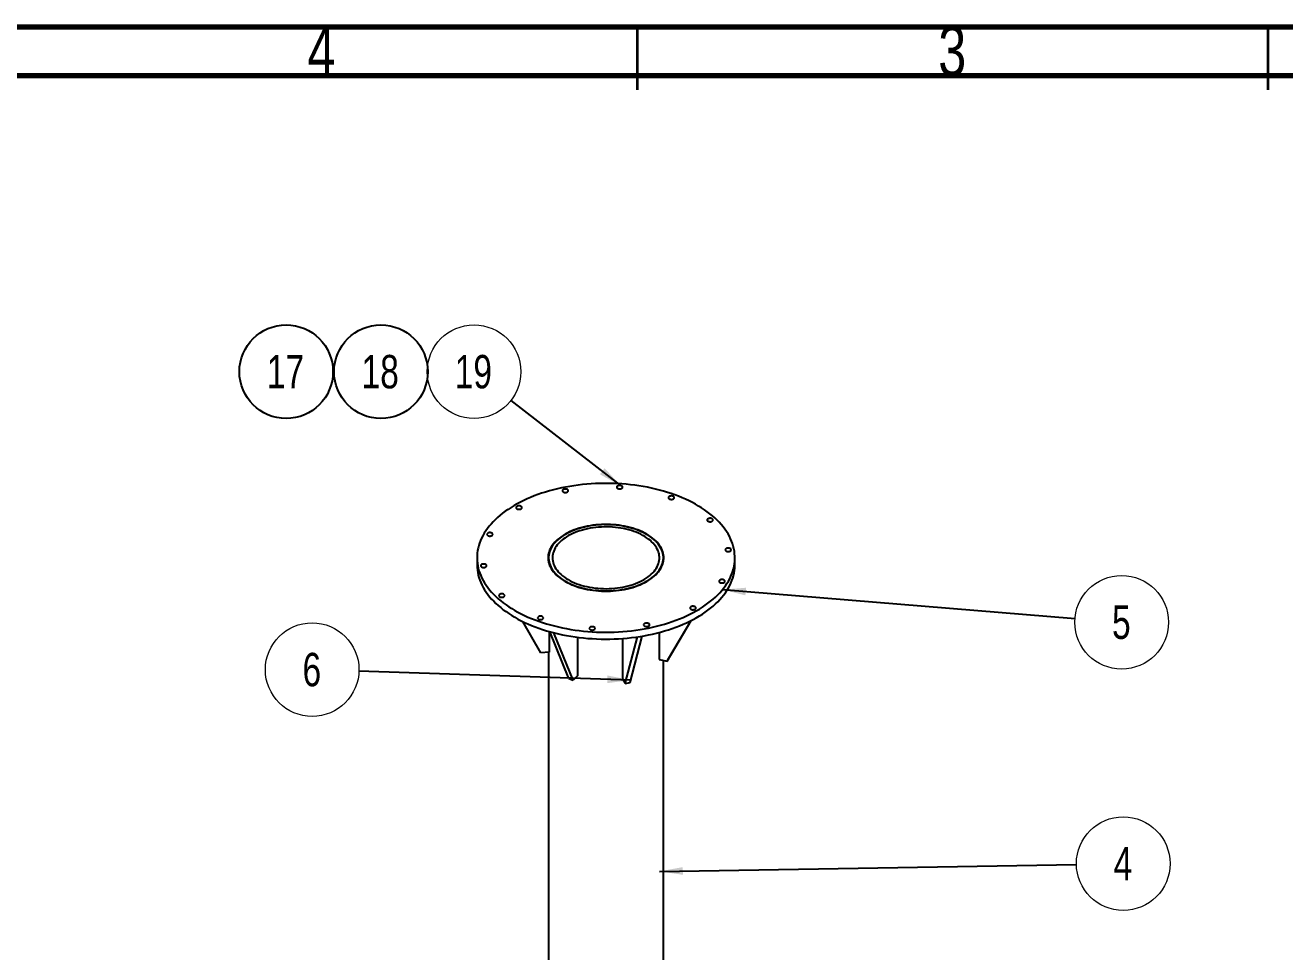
# Model space of a CAD drawing. Header units: millimetres. Extents: x 122 to 2816, y -707 to 556.
# Drawn here: x 1231.9 to 1331.8, y 305.8 to 379.3 of the extents above; entities that cross this region are included whole.
import ezdxf

# ---------------------------------------------------------------- set-up
doc = ezdxf.new("R2010")
doc.units = ezdxf.units.MM
doc.layers.add('FORMAT', color=7, linetype='Continuous')
doc.styles.add('SLDTEXTSTYLE7', font='TXT', dxfattribs={"width": 0.75})
doc.dimstyles.new('SLDDIMSTYLE0', dxfattribs={"dimtxt": 2.5, "dimasz": 1.852083, "dimexe": 0, "dimexo": 0.625, "dimgap": 0, "dimtad": 1, "dimdec": 0, "dimrnd": 1e-09, "dimtxsty": 'Standard', "dimsah": 1, "dimcen": 2.5, "dimazin": 3, "dimtfac": 1.852083, "dimtdec": 0, "dimtmove": 0, "dimatfit": 3, "dimfrac": 2})

# ---------------------------------------------------------------- blocks, each defined once
blk = doc.blocks.new('SW_NOTE_0_25')
at = {"color": 0, "linetype": 'Continuous', "lineweight": 0}
blk.add_circle((-3.708, 0.122), 3.71, dxfattribs=at)
at = {"color": 0, "linetype": 'Continuous', "lineweight": 0, "insert": (-3.735, 1.45), "char_height": 2.646, "attachment_point": 2, "style": 'SLDTEXTSTYLE7'}
blk.add_mtext('6', dxfattribs=at)
blk = doc.blocks.new('SW_NOTE_0_26')
at = {"color": 0, "linetype": 'Continuous', "lineweight": 0}
blk.add_circle((3.698, -0.302), 3.71, dxfattribs=at)
at = {"color": 0, "linetype": 'Continuous', "lineweight": 0, "insert": (3.671, 1.026), "char_height": 2.646, "attachment_point": 2, "style": 'SLDTEXTSTYLE7'}
blk.add_mtext('5', dxfattribs=at)
blk = doc.blocks.new('SW_NOTE_0_27')
at = {"color": 0, "linetype": 'Continuous', "lineweight": 0}
blk.add_circle((3.71, 0.062), 3.71, dxfattribs=at)
at = {"color": 0, "linetype": 'Continuous', "lineweight": 0, "insert": (3.683, 1.39), "char_height": 2.646, "attachment_point": 2, "style": 'SLDTEXTSTYLE7'}
blk.add_mtext('4', dxfattribs=at)
blk = doc.blocks.new('SW_NOTE_0_33')
at = {"color": 0, "linetype": 'Continuous', "lineweight": 0}
blk.add_circle((-2.93, 2.276), 3.71, dxfattribs=at)
at = {"color": 0, "linetype": 'Continuous', "lineweight": 0, "insert": (-2.984, 3.604), "char_height": 2.6458, "attachment_point": 2, "style": 'SLDTEXTSTYLE7'}
blk.add_mtext('19', dxfattribs=at)
blk = doc.blocks.new('SW_NOTE_0_37')
at = {"layer": 'FORMAT', "color": 0}
blk.add_circle((1.955, 2.083), 3.71, dxfattribs=at)
at = {"layer": 'FORMAT', "color": 0, "insert": (1.902, 3.411), "char_height": 2.6458, "attachment_point": 2, "style": 'SLDTEXTSTYLE7'}
blk.add_mtext('18', dxfattribs=at)
blk = doc.blocks.new('SW_NOTE_0_38')
at = {"layer": 'FORMAT', "color": 0}
blk.add_circle((1.955, 2.083), 3.71, dxfattribs=at)
at = {"layer": 'FORMAT', "color": 0, "insert": (1.902, 3.411), "char_height": 2.6458, "attachment_point": 2, "style": 'SLDTEXTSTYLE7'}
blk.add_mtext('17', dxfattribs=at)

msp = doc.modelspace()

# ---------------------------------------------------------------- linework, layer by layer
at = {"color": 7, "linetype": 'Continuous', "lineweight": 70}
for p, q in [((1030.464597, 379.149019), (1430.464597, 379.149019)), ((1035.464597, 375.282544), (1424.867069, 375.282544))]:
    msp.add_line(p, q, dxfattribs=at)
at = {"color": 7, "linetype": 'Continuous', "lineweight": 35}
for p, q in [((1280.464597, 374.149019), (1280.464597, 379.149019)), ((1330.464597, 374.149019), (1330.464597, 379.149019))]:
    msp.add_line(p, q, dxfattribs=at)
at = {"color": 7, "linetype": 'Continuous', "lineweight": 25}
for p, q in [((1267.759354, 337.059621), (1267.759354, 336.51526)), ((1273.426021, 336.833788), (1273.417002, 336.787441)), ((1273.426021, 337.059621), (1273.426021, 336.741094)), ((1282.526021, 336.741094), (1282.526021, 337.059621)), ((1282.535039, 336.787441), (1282.526021, 336.833788)), ((1288.192688, 336.51526), (1288.192688, 337.059621)), ((1272.814548, 329.531019), (1271.395785, 332.003515)), ((1282.83389, 328.879314), (1284.717389, 332.083501)), ((1282.966001, 329.097271), (1284.723076, 332.086386)), ((1273.477023, 331.219946), (1273.477023, 329.57411)), ((1275.031242, 327.494436), (1273.520366, 331.207747)), ((1275.369932, 327.371582), (1273.844318, 331.121116)), ((1275.72462, 330.762292), (1275.72462, 327.697451)), ((1279.290014, 330.666287), (1279.290014, 327.465541)), ((1279.5102, 327.10228), (1280.485525, 330.797994)), ((1279.887753, 327.178546), (1280.8585, 330.85691)), ((1282.204634, 331.146202), (1282.204634, 329.006425)), ((1273.477023, 329.57411), (1272.814548, 329.531019)), ((1273.426021, 329.570792), (1273.426021, 300.405028)), ((1282.204634, 329.006425), (1282.83389, 328.879314)), ((1282.526021, 300.405028), (1282.526021, 328.941504)), ((1282.83389, 328.879314), (1282.966001, 329.097271)), ((1275.031242, 327.494436), (1275.369932, 327.371582)), ((1275.72462, 327.697451), (1275.369932, 327.371582)), ((1279.290014, 327.465541), (1279.5102, 327.10228)), ((1279.5102, 327.10228), (1279.887753, 327.178546))]:
    msp.add_line(p, q, dxfattribs=at)
at = {"color": 7, "linetype": 'Continuous', "lineweight": 25, "flags": 128}
for points in [[(1270.751747, 332.889136), (1271.001225, 332.749926), (1271.258748, 332.615686), (1271.524018, 332.486572), (1271.79673, 332.362732), (1272.07657, 332.24431), (1272.363213, 332.131441), (1272.65633, 332.024257), (1272.955583, 331.92288), (1273.260627, 331.827428), (1273.571109, 331.738011), (1273.886672, 331.654731), (1274.206951, 331.577686), (1274.531577, 331.506963), (1274.860177, 331.442644), (1275.19237, 331.384805), (1275.527773, 331.33351), (1275.866001, 331.28882), (1276.206662, 331.250786), (1276.549364, 331.219451), (1276.893711, 331.194853), (1277.239306, 331.177019), (1277.585752, 331.16597), (1277.932647, 331.161718), (1278.279593, 331.164269), (1278.626188, 331.17362), (1278.972034, 331.189759), (1279.31673, 331.212669), (1279.659881, 331.242322), (1280.001089, 331.278685), (1280.339961, 331.321716), (1280.676107, 331.371365), (1281.009139, 331.427574), (1281.338672, 331.49028), (1281.664327, 331.559409), (1281.985728, 331.634882), (1282.302504, 331.716611), (1282.614291, 331.804504), (1282.920727, 331.898457), (1283.22146, 331.998363), (1283.516143, 332.104107), (1283.804437, 332.215567), (1284.086007, 332.332613), (1284.360531, 332.455112), (1284.627691, 332.582921), (1284.887179, 332.715894), (1285.138696, 332.853876), (1285.381951, 332.99671), (1285.616665, 333.144229), (1285.842566, 333.296265), (1286.059393, 333.452641), (1286.266898, 333.613178), (1286.46484, 333.777689), (1286.652991, 333.945986), (1286.831134, 334.117874), (1286.999064, 334.293155), (1287.156586, 334.471627), (1287.30352, 334.653084), (1287.439696, 334.837316), (1287.564957, 335.024112), (1287.679158, 335.213255), (1287.782167, 335.404528), (1287.873866, 335.59771), (1287.954149, 335.792578), (1288.022923, 335.988907), (1288.08011, 336.186472), (1288.125642, 336.385043), (1288.159469, 336.584393), (1288.181549, 336.78429), (1288.191859, 336.984506), (1288.190386, 337.184807), (1288.177132, 337.384965), (1288.152112, 337.584747), (1288.115355, 337.783924), (1288.066903, 337.982265), (1288.006813, 338.179542), (1287.935154, 338.375527), (1287.852008, 338.569994), (1287.757471, 338.76272), (1287.651652, 338.953481), (1287.534673, 339.142058), (1287.40667, 339.328233), (1287.267789, 339.511791), (1287.118192, 339.692521), (1286.95805, 339.870214), (1286.787548, 340.044666), (1286.606883, 340.215675), (1286.416263, 340.383043), (1286.215909, 340.546578), (1286.006051, 340.706092), (1285.786931, 340.8614), (1285.558802, 341.012323), (1285.321927, 341.158686), (1285.07658, 341.300322), (1284.823043, 341.437067), (1284.561608, 341.568763), (1284.292578, 341.695259), (1284.016263, 341.816407), (1283.732981, 341.932069), (1283.443058, 342.042112), (1283.146831, 342.146407), (1282.844639, 342.244836), (1282.536832, 342.337284), (1282.223764, 342.423645), (1281.905797, 342.503819), (1281.583298, 342.577713), (1281.256638, 342.645244), (1280.926194, 342.706332), (1280.592348, 342.760907), (1280.255484, 342.808906), (1279.91599, 342.850274), (1279.57426, 342.884963), (1279.230686, 342.912934), (1278.885664, 342.934153), (1278.539594, 342.948597), (1278.192874, 342.956248), (1277.845903, 342.957099), (1277.499083, 342.951147), (1277.152812, 342.9384), (1276.807491, 342.918873), (1276.463518, 342.892587), (1276.12129, 342.859574), (1275.7812, 342.819872), (1275.443642, 342.773525), (1275.109005, 342.720589), (1274.777675, 342.661123), (1274.450034, 342.595196), (1274.126459, 342.522884), (1273.807324, 342.444272), (1273.492998, 342.359449), (1273.183842, 342.268513), (1272.880214, 342.171569), (1272.582463, 342.068729), (1272.290932, 341.960112), (1272.005959, 341.845842), (1271.727872, 341.726053), (1271.456991, 341.600881), (1271.193629, 341.470471), (1270.93809, 341.334974), (1270.690668, 341.194545), (1270.451649, 341.049348), (1270.221309, 340.899548), (1269.999912, 340.74532), (1269.787716, 340.586841), (1269.584963, 340.424294), (1269.391889, 340.257866), (1269.208715, 340.087749), (1269.035654, 339.914139), (1268.872904, 339.737237), (1268.720654, 339.557247), (1268.579079, 339.374376), (1268.448342, 339.188835), (1268.328594, 339.000838), (1268.219973, 338.810603), (1268.122605, 338.618348), (1268.036601, 338.424295), (1267.962062, 338.228668), (1267.899072, 338.031693), (1267.847705, 337.833596), (1267.80802, 337.634607), (1267.780063, 337.434955), (1267.763865, 337.234869), (1267.759446, 337.034582), (1267.766811, 336.834323), (1267.785951, 336.634325), (1267.816844, 336.434817), (1267.859454, 336.236029), (1267.913733, 336.038192), (1267.979617, 335.841532), (1268.057031, 335.646278), (1268.145885, 335.452653), (1268.246078, 335.260882), (1268.357493, 335.071186), (1268.480001, 334.883783), (1268.613463, 334.69889), (1268.757722, 334.516719), (1268.912615, 334.337482), (1269.07796, 334.161384), (1269.253569, 333.988629), (1269.439238, 333.819416), (1269.634753, 333.65394), (1269.839889, 333.492392), (1270.054409, 333.334959), (1270.278065, 333.181822), (1270.510601, 333.033157), (1270.751747, 332.889136)], [(1274.590809, 342.277073), (1274.631659, 342.258266), (1274.678735, 342.245179), (1274.729675, 342.238467), (1274.781925, 342.238467), (1274.832865, 342.245179), (1274.879941, 342.258266), (1274.920792, 342.277073), (1274.953369, 342.300655), (1274.97604, 342.327832), (1274.987666, 342.357239), (1274.987666, 342.387402), (1274.97604, 342.416809), (1274.953369, 342.443985), (1274.920792, 342.467568), (1274.879941, 342.486375), (1274.832865, 342.499462), (1274.781925, 342.506174), (1274.729675, 342.506174), (1274.678735, 342.499462), (1274.631659, 342.486375), (1274.590809, 342.467568), (1274.558231, 342.443985), (1274.535561, 342.416809), (1274.523934, 342.387402), (1274.523934, 342.357239), (1274.535561, 342.327832), (1274.558231, 342.300655), (1274.590809, 342.277073)], [(1278.902683, 342.557537), (1278.943534, 342.538731), (1278.990609, 342.525643), (1279.04155, 342.518932), (1279.0938, 342.518932), (1279.14474, 342.525643), (1279.191815, 342.538731), (1279.232666, 342.557537), (1279.265244, 342.58112), (1279.287914, 342.608296), (1279.299541, 342.637703), (1279.299541, 342.667867), (1279.287914, 342.697274), (1279.265244, 342.72445), (1279.232666, 342.748033), (1279.191815, 342.766839), (1279.14474, 342.779927), (1279.0938, 342.786639), (1279.04155, 342.786639), (1278.990609, 342.779927), (1278.943534, 342.766839), (1278.902683, 342.748033), (1278.870106, 342.72445), (1278.847435, 342.697274), (1278.835808, 342.667867), (1278.835808, 342.637703), (1278.847435, 342.608296), (1278.870106, 342.58112), (1278.902683, 342.557537)], [(1282.998342, 341.730207), (1283.039193, 341.711401), (1283.086269, 341.698313), (1283.137209, 341.691601), (1283.189459, 341.691601), (1283.240399, 341.698313), (1283.287475, 341.711401), (1283.328325, 341.730207), (1283.360903, 341.75379), (1283.383573, 341.780966), (1283.3952, 341.810373), (1283.3952, 341.840537), (1283.383573, 341.869944), (1283.360903, 341.89712), (1283.328325, 341.920703), (1283.287475, 341.939509), (1283.240399, 341.952596), (1283.189459, 341.959308), (1283.137209, 341.959308), (1283.086269, 341.952596), (1283.039193, 341.939509), (1282.998342, 341.920703), (1282.965765, 341.89712), (1282.943094, 341.869944), (1282.931468, 341.840537), (1282.931468, 341.810373), (1282.943094, 341.780966), (1282.965765, 341.75379), (1282.998342, 341.730207)], [(1270.916738, 340.944363), (1270.957589, 340.925556), (1271.004665, 340.912469), (1271.055605, 340.905757), (1271.107855, 340.905757), (1271.158795, 340.912469), (1271.205871, 340.925556), (1271.246721, 340.944363), (1271.279299, 340.967946), (1271.301969, 340.995122), (1271.313596, 341.024529), (1271.313596, 341.054692), (1271.301969, 341.084099), (1271.279299, 341.111276), (1271.246721, 341.134858), (1271.205871, 341.153665), (1271.158795, 341.166752), (1271.107855, 341.173464), (1271.055605, 341.173464), (1271.004665, 341.166752), (1270.957589, 341.153665), (1270.916738, 341.134858), (1270.884161, 341.111276), (1270.86149, 341.084099), (1270.849864, 341.054692), (1270.849864, 341.024529), (1270.86149, 340.995122), (1270.884161, 340.967946), (1270.916738, 340.944363)], [(1274.735115, 335.188686), (1274.903424, 335.096326), (1275.07962, 335.009006), (1275.263251, 334.926949), (1275.453846, 334.850367), (1275.650915, 334.779457), (1275.853953, 334.714399), (1276.062438, 334.655362), (1276.275835, 334.602496), (1276.493597, 334.555938), (1276.715164, 334.515807), (1276.939967, 334.482205), (1277.16743, 334.45522), (1277.396969, 334.43492), (1277.627994, 334.421358), (1277.859913, 334.414568), (1278.092129, 334.414568), (1278.324048, 334.421358), (1278.555073, 334.43492), (1278.784612, 334.45522), (1279.012075, 334.482205), (1279.236878, 334.515807), (1279.458445, 334.555938), (1279.676207, 334.602496), (1279.889604, 334.655362), (1280.098089, 334.714399), (1280.301127, 334.779457), (1280.498196, 334.850367), (1280.688791, 334.926949), (1280.872422, 335.009006), (1281.048618, 335.096326), (1281.216927, 335.188686), (1281.376917, 335.285848), (1281.528176, 335.387564), (1281.670317, 335.493572), (1281.802975, 335.6036), (1281.925809, 335.717366), (1282.038504, 335.834577), (1282.140771, 335.954933), (1282.232347, 336.078125), (1282.312997, 336.203836), (1282.382514, 336.331744), (1282.44072, 336.46152), (1282.487465, 336.592832), (1282.522629, 336.725341), (1282.546122, 336.858709), (1282.557883, 336.992593), (1282.557883, 337.126649), (1282.546122, 337.260533), (1282.522629, 337.393901), (1282.487465, 337.52641), (1282.44072, 337.657722), (1282.382514, 337.787498), (1282.312997, 337.915406), (1282.232347, 338.041117), (1282.140771, 338.164309), (1282.038504, 338.284665), (1281.925809, 338.401876), (1281.802975, 338.515642), (1281.670317, 338.62567), (1281.528176, 338.731678), (1281.376917, 338.833394), (1281.216927, 338.930556), (1281.048618, 339.022916), (1280.872422, 339.110236), (1280.688791, 339.192293), (1280.498196, 339.268875), (1280.301127, 339.339785), (1280.098089, 339.404843), (1279.889604, 339.46388), (1279.676207, 339.516746), (1279.458445, 339.563304), (1279.236878, 339.603435), (1279.012075, 339.637037), (1278.784612, 339.664022), (1278.555073, 339.684322), (1278.324048, 339.697884), (1278.092129, 339.704674), (1277.859913, 339.704674), (1277.627994, 339.697884), (1277.396969, 339.684322), (1277.16743, 339.664022), (1276.939967, 339.637037), (1276.715164, 339.603435), (1276.493597, 339.563304), (1276.275835, 339.516746), (1276.062438, 339.46388), (1275.853953, 339.404843), (1275.650915, 339.339785), (1275.453846, 339.268875), (1275.263251, 339.192293), (1275.07962, 339.110236), (1274.903424, 339.022916), (1274.735115, 338.930556), (1274.575125, 338.833394), (1274.423866, 338.731678), (1274.281725, 338.62567), (1274.149067, 338.515642), (1274.026233, 338.401876), (1273.913537, 338.284665), (1273.811271, 338.164309), (1273.719695, 338.041117), (1273.639045, 337.915406), (1273.569528, 337.787498), (1273.511322, 337.657722), (1273.464577, 337.52641), (1273.429413, 337.393901), (1273.40592, 337.260533), (1273.394159, 337.126649), (1273.394159, 336.992593), (1273.40592, 336.858709), (1273.429413, 336.725341), (1273.464577, 336.592832), (1273.511322, 336.46152), (1273.569528, 336.331744), (1273.639045, 336.203836), (1273.719695, 336.078125), (1273.811271, 335.954933), (1273.913537, 335.834577), (1274.026233, 335.717366), (1274.149067, 335.6036), (1274.281725, 335.493572), (1274.423866, 335.387564), (1274.575125, 335.285848), (1274.735115, 335.188686)], [(1274.758685, 335.202293), (1274.92577, 335.110604), (1275.100685, 335.023919), (1275.28298, 334.94246), (1275.472189, 334.866435), (1275.667825, 334.79604), (1275.869386, 334.731455), (1276.076355, 334.672847), (1276.2882, 334.620366), (1276.504378, 334.574146), (1276.724334, 334.534307), (1276.947502, 334.50095), (1277.173311, 334.474161), (1277.40118, 334.454009), (1277.630525, 334.440545), (1277.860757, 334.433805), (1278.091285, 334.433805), (1278.321517, 334.440545), (1278.550862, 334.454009), (1278.778731, 334.474161), (1279.00454, 334.50095), (1279.227708, 334.534307), (1279.447664, 334.574146), (1279.663842, 334.620366), (1279.875687, 334.672847), (1280.082656, 334.731455), (1280.284217, 334.79604), (1280.479853, 334.866435), (1280.669062, 334.94246), (1280.851357, 335.023919), (1281.026272, 335.110604), (1281.193357, 335.202293), (1281.352183, 335.298749), (1281.502342, 335.399725), (1281.64345, 335.504962), (1281.775143, 335.61419), (1281.897084, 335.727128), (1282.008959, 335.843487), (1282.110482, 335.962967), (1282.201392, 336.085263), (1282.281456, 336.21006), (1282.350467, 336.337037), (1282.408249, 336.46587), (1282.454654, 336.596226), (1282.489563, 336.727773), (1282.512885, 336.860171), (1282.524561, 336.993081), (1282.524561, 337.126161), (1282.512885, 337.259071), (1282.489563, 337.391469), (1282.454654, 337.523016), (1282.408249, 337.653372), (1282.350467, 337.782205), (1282.281456, 337.909182), (1282.201392, 338.033979), (1282.110482, 338.156275), (1282.008959, 338.275755), (1281.897084, 338.392114), (1281.775143, 338.505052), (1281.64345, 338.61428), (1281.502342, 338.719517), (1281.352183, 338.820493), (1281.193357, 338.916949), (1281.026272, 339.008638), (1280.851357, 339.095323), (1280.669062, 339.176782), (1280.479853, 339.252807), (1280.284217, 339.323202), (1280.082656, 339.387787), (1279.875687, 339.446395), (1279.663842, 339.498876), (1279.447664, 339.545096), (1279.227708, 339.584935), (1279.00454, 339.618292), (1278.778731, 339.645081), (1278.550862, 339.665233), (1278.321517, 339.678697), (1278.091285, 339.685437), (1277.860757, 339.685437), (1277.630525, 339.678697), (1277.40118, 339.665233), (1277.173311, 339.645081), (1276.947502, 339.618292), (1276.724334, 339.584935), (1276.504378, 339.545096), (1276.2882, 339.498876), (1276.076355, 339.446395), (1275.869386, 339.387787), (1275.667825, 339.323202), (1275.472189, 339.252807), (1275.28298, 339.176782), (1275.100685, 339.095323), (1274.92577, 339.008638), (1274.758685, 338.916949), (1274.599859, 338.820493), (1274.4497, 338.719517), (1274.308592, 338.61428), (1274.176899, 338.505052), (1274.054958, 338.392114), (1273.943083, 338.275755), (1273.84156, 338.156275), (1273.75065, 338.033979), (1273.670586, 337.909182), (1273.601575, 337.782205), (1273.543792, 337.653372), (1273.497388, 337.523016), (1273.462479, 337.391469), (1273.439157, 337.259071), (1273.427481, 337.126161), (1273.427481, 336.993081), (1273.439157, 336.860171), (1273.462479, 336.727773), (1273.497388, 336.596226), (1273.543792, 336.46587), (1273.601575, 336.337037), (1273.670586, 336.21006), (1273.75065, 336.085263), (1273.84156, 335.962967), (1273.943083, 335.843487), (1274.054958, 335.727128), (1274.176899, 335.61419), (1274.308592, 335.504962), (1274.4497, 335.399725), (1274.599859, 335.298749), (1274.758685, 335.202293)], [(1274.977181, 335.328428), (1275.139625, 335.239476), (1275.309975, 335.155597), (1275.487755, 335.077025), (1275.67247, 335.003979), (1275.863606, 334.936663), (1276.06063, 334.875263), (1276.262992, 334.819952), (1276.470129, 334.770883), (1276.681462, 334.728193), (1276.896404, 334.692002), (1277.114356, 334.662409), (1277.334708, 334.639498), (1277.556848, 334.623332), (1277.780157, 334.613956), (1278.004011, 334.611397), (1278.227788, 334.615662), (1278.450862, 334.626738), (1278.672613, 334.644595), (1278.892423, 334.669184), (1279.109679, 334.700435), (1279.323774, 334.738261), (1279.534114, 334.782557), (1279.74011, 334.8332), (1279.94119, 334.890049), (1280.136793, 334.952944), (1280.326373, 335.021711), (1280.509402, 335.096159), (1280.68537, 335.176078), (1280.853787, 335.261248), (1281.014183, 335.351429), (1281.166111, 335.446372), (1281.309148, 335.545812), (1281.442894, 335.64947), (1281.566978, 335.757059), (1281.681053, 335.868278), (1281.784802, 335.982818), (1281.877935, 336.100359), (1281.960193, 336.220574), (1282.031346, 336.343127), (1282.091196, 336.467678), (1282.139576, 336.593878), (1282.176352, 336.721376), (1282.20142, 336.849817), (1282.214712, 336.978843), (1282.21619, 337.108094), (1282.205849, 337.237209), (1282.18372, 337.36583), (1282.149862, 337.493598), (1282.104372, 337.620155), (1282.047375, 337.745151), (1281.97903, 337.868236), (1281.899528, 337.989067), (1281.809091, 338.107307), (1281.707971, 338.222628), (1281.596448, 338.334707), (1281.474835, 338.443232), (1281.34347, 338.5479), (1281.20272, 338.648421), (1281.052976, 338.744513), (1280.894656, 338.835909), (1280.728201, 338.922355), (1280.554076, 339.003608), (1280.372764, 339.079443), (1280.184773, 339.149649), (1279.990626, 339.21403), (1279.790863, 339.272405), (1279.586043, 339.324614), (1279.376734, 339.370509), (1279.163522, 339.409964), (1278.947, 339.442867), (1278.727772, 339.469128), (1278.506448, 339.488674), (1278.283646, 339.501449), (1278.059987, 339.507418), (1277.836094, 339.506565), (1277.61259, 339.498892), (1277.3901, 339.48442), (1277.169242, 339.46319), (1276.950634, 339.435261), (1276.734883, 339.40071), (1276.522591, 339.359634), (1276.314351, 339.312148), (1276.110742, 339.258384), (1275.912331, 339.198491), (1275.719673, 339.132637), (1275.533303, 339.061004), (1275.353742, 338.983794), (1275.181489, 338.901221), (1275.017026, 338.813515), (1274.860809, 338.72092), (1274.713276, 338.623695), (1274.574836, 338.522111), (1274.445875, 338.41645), (1274.326754, 338.307008), (1274.217804, 338.194089), (1274.119329, 338.078008), (1274.031604, 337.959089), (1273.954872, 337.837662), (1273.889347, 337.714068), (1273.835213, 337.588649), (1273.79262, 337.461755), (1273.761687, 337.333741), (1273.742501, 337.204963), (1273.735113, 337.075779), (1273.739546, 336.946551), (1273.755787, 336.817638), (1273.78379, 336.689399), (1273.823478, 336.562192), (1273.87474, 336.436372), (1273.937432, 336.312288), (1274.011381, 336.190288), (1274.09638, 336.07071), (1274.192192, 335.953889), (1274.298551, 335.84015), (1274.415159, 335.72981), (1274.541692, 335.623176), (1274.677798, 335.520545), (1274.823095, 335.422205), (1274.977181, 335.328428)], [(1286.06659, 339.958945), (1286.107441, 339.940139), (1286.154517, 339.927051), (1286.205457, 339.920339), (1286.257707, 339.920339), (1286.308647, 339.927051), (1286.355723, 339.940139), (1286.396573, 339.958945), (1286.429151, 339.982528), (1286.451821, 340.009704), (1286.463448, 340.039111), (1286.463448, 340.069275), (1286.451821, 340.098682), (1286.429151, 340.125858), (1286.396573, 340.149441), (1286.355723, 340.168247), (1286.308647, 340.181334), (1286.257707, 340.188046), (1286.205457, 340.188046), (1286.154517, 340.181334), (1286.107441, 340.168247), (1286.06659, 340.149441), (1286.034013, 340.125858), (1286.011342, 340.098682), (1285.999716, 340.069275), (1285.999716, 340.039111), (1286.011342, 340.009704), (1286.034013, 339.982528), (1286.06659, 339.958945)], [(1268.608167, 338.823367), (1268.649018, 338.804561), (1268.696093, 338.791473), (1268.747033, 338.784761), (1268.799284, 338.784761), (1268.850224, 338.791473), (1268.897299, 338.804561), (1268.93815, 338.823367), (1268.970727, 338.84695), (1268.993398, 338.874126), (1269.005025, 338.903533), (1269.005025, 338.933697), (1268.993398, 338.963104), (1268.970727, 338.99028), (1268.93815, 339.013863), (1268.897299, 339.032669), (1268.850224, 339.045756), (1268.799284, 339.052468), (1268.747033, 339.052468), (1268.696093, 339.045756), (1268.649018, 339.032669), (1268.608167, 339.013863), (1268.575589, 338.99028), (1268.552919, 338.963104), (1268.541292, 338.933697), (1268.541292, 338.903533), (1268.552919, 338.874126), (1268.575589, 338.84695), (1268.608167, 338.823367)], [(1287.499723, 337.594572), (1287.540574, 337.575765), (1287.58765, 337.562678), (1287.63859, 337.555966), (1287.69084, 337.555966), (1287.74178, 337.562678), (1287.788856, 337.575765), (1287.829707, 337.594572), (1287.862284, 337.618154), (1287.884954, 337.64533), (1287.896581, 337.674738), (1287.896581, 337.704901), (1287.884954, 337.734308), (1287.862284, 337.761484), (1287.829707, 337.785067), (1287.788856, 337.803873), (1287.74178, 337.816961), (1287.69084, 337.823673), (1287.63859, 337.823673), (1287.58765, 337.816961), (1287.540574, 337.803873), (1287.499723, 337.785067), (1287.467146, 337.761484), (1287.444476, 337.734308), (1287.432849, 337.704901), (1287.432849, 337.674738), (1287.444476, 337.64533), (1287.467146, 337.618154), (1287.499723, 337.594572)], [(1267.759354, 336.51526), (1267.759446, 336.490221), (1267.766811, 336.289963), (1267.785951, 336.089964), (1267.816844, 335.890456), (1267.859454, 335.691669), (1267.913733, 335.493831), (1267.979617, 335.297172), (1268.057031, 335.101917), (1268.145885, 334.908293), (1268.246078, 334.716522), (1268.357493, 334.526825), (1268.480001, 334.339423), (1268.613463, 334.154529), (1268.757722, 333.972359), (1268.912615, 333.793121), (1269.07796, 333.617024), (1269.253569, 333.444268), (1269.439238, 333.275055), (1269.634753, 333.10958), (1269.839889, 332.948032), (1270.054409, 332.790599), (1270.278065, 332.637461), (1270.510601, 332.488796), (1270.751747, 332.344776)], [(1268.122335, 336.334175), (1268.163186, 336.315369), (1268.210262, 336.302281), (1268.261202, 336.295569), (1268.313452, 336.295569), (1268.364392, 336.302281), (1268.411468, 336.315369), (1268.452318, 336.334175), (1268.484896, 336.357758), (1268.507566, 336.384934), (1268.519193, 336.414341), (1268.519193, 336.444504), (1268.507566, 336.473912), (1268.484896, 336.501088), (1268.452318, 336.52467), (1268.411468, 336.543477), (1268.364392, 336.556564), (1268.313452, 336.563276), (1268.261202, 336.563276), (1268.210262, 336.556564), (1268.163186, 336.543477), (1268.122335, 336.52467), (1268.089758, 336.501088), (1268.067087, 336.473912), (1268.055461, 336.444504), (1268.055461, 336.414341), (1268.067087, 336.384934), (1268.089758, 336.357758), (1268.122335, 336.334175)], [(1270.751747, 332.344776), (1271.001225, 332.205565), (1271.258748, 332.071325), (1271.524018, 331.942211), (1271.79673, 331.818371), (1272.07657, 331.699949), (1272.363213, 331.58708), (1272.65633, 331.479896), (1272.955583, 331.378519), (1273.260627, 331.283067), (1273.571109, 331.19365), (1273.886672, 331.110371), (1274.206951, 331.033325), (1274.531577, 330.962602), (1274.860177, 330.898284), (1275.19237, 330.840444), (1275.527773, 330.789149), (1275.866001, 330.744459), (1276.206662, 330.706425), (1276.549364, 330.675091), (1276.893711, 330.650492), (1277.239306, 330.632658), (1277.585752, 330.621609), (1277.932647, 330.617357), (1278.279593, 330.619909), (1278.626188, 330.629259), (1278.972034, 330.645399), (1279.31673, 330.668308), (1279.659881, 330.697962), (1280.001089, 330.734325), (1280.339961, 330.777356), (1280.676107, 330.827004), (1281.009139, 330.883214), (1281.338672, 330.945919), (1281.664327, 331.015048), (1281.985728, 331.090521), (1282.302504, 331.172251), (1282.614291, 331.260143), (1282.920727, 331.354096), (1283.22146, 331.454003), (1283.516143, 331.559747), (1283.804437, 331.671206), (1284.086007, 331.788252), (1284.360531, 331.910751), (1284.627691, 332.03856), (1284.887179, 332.171533), (1285.138696, 332.309516), (1285.381951, 332.452349), (1285.616665, 332.599869), (1285.842566, 332.751904), (1286.059393, 332.908281), (1286.266898, 333.068817), (1286.46484, 333.233329), (1286.652991, 333.401625), (1286.831134, 333.573514), (1286.999064, 333.748795), (1287.156586, 333.927266), (1287.30352, 334.108723), (1287.439696, 334.292956), (1287.564957, 334.479751), (1287.679158, 334.668895), (1287.782167, 334.860168), (1287.873866, 335.053349), (1287.954149, 335.248217), (1288.022923, 335.444547), (1288.08011, 335.642111), (1288.125642, 335.840683), (1288.159469, 336.040032), (1288.181549, 336.23993), (1288.191859, 336.440145), (1288.192688, 336.51526)], [(1287.013892, 335.105379), (1287.054743, 335.086573), (1287.101818, 335.073486), (1287.152758, 335.066774), (1287.205008, 335.066774), (1287.255949, 335.073486), (1287.303024, 335.086573), (1287.343875, 335.105379), (1287.376452, 335.128962), (1287.399123, 335.156138), (1287.41075, 335.185545), (1287.41075, 335.215709), (1287.399123, 335.245116), (1287.376452, 335.272292), (1287.343875, 335.295875), (1287.303024, 335.314681), (1287.255949, 335.327769), (1287.205008, 335.334481), (1287.152758, 335.334481), (1287.101818, 335.327769), (1287.054743, 335.314681), (1287.013892, 335.295875), (1286.981314, 335.272292), (1286.958644, 335.245116), (1286.947017, 335.215709), (1286.947017, 335.185545), (1286.958644, 335.156138), (1286.981314, 335.128962), (1287.013892, 335.105379)], [(1269.555468, 333.969801), (1269.596319, 333.950995), (1269.643395, 333.937908), (1269.694335, 333.931196), (1269.746585, 333.931196), (1269.797525, 333.937908), (1269.844601, 333.950995), (1269.885452, 333.969801), (1269.918029, 333.993384), (1269.940699, 334.02056), (1269.952326, 334.049967), (1269.952326, 334.080131), (1269.940699, 334.109538), (1269.918029, 334.136714), (1269.885452, 334.160297), (1269.844601, 334.179103), (1269.797525, 334.192191), (1269.746585, 334.198903), (1269.694335, 334.198903), (1269.643395, 334.192191), (1269.596319, 334.179103), (1269.555468, 334.160297), (1269.522891, 334.136714), (1269.500221, 334.109538), (1269.488594, 334.080131), (1269.488594, 334.049967), (1269.500221, 334.02056), (1269.522891, 333.993384), (1269.555468, 333.969801)], [(1284.70532, 332.984384), (1284.746171, 332.965577), (1284.793247, 332.95249), (1284.844187, 332.945778), (1284.896437, 332.945778), (1284.947377, 332.95249), (1284.994453, 332.965577), (1285.035304, 332.984384), (1285.067881, 333.007966), (1285.090552, 333.035143), (1285.102178, 333.06455), (1285.102178, 333.094713), (1285.090552, 333.12412), (1285.067881, 333.151296), (1285.035304, 333.174879), (1284.994453, 333.193686), (1284.947377, 333.206773), (1284.896437, 333.213485), (1284.844187, 333.213485), (1284.793247, 333.206773), (1284.746171, 333.193686), (1284.70532, 333.174879), (1284.672743, 333.151296), (1284.650073, 333.12412), (1284.638446, 333.094713), (1284.638446, 333.06455), (1284.650073, 333.035143), (1284.672743, 333.007966), (1284.70532, 332.984384)], [(1272.623717, 332.198539), (1272.664567, 332.179733), (1272.711643, 332.166646), (1272.762583, 332.159934), (1272.814833, 332.159934), (1272.865773, 332.166646), (1272.912849, 332.179733), (1272.9537, 332.198539), (1272.986277, 332.222122), (1273.008948, 332.249298), (1273.020574, 332.278705), (1273.020574, 332.308869), (1273.008948, 332.338276), (1272.986277, 332.365452), (1272.9537, 332.389035), (1272.912849, 332.407841), (1272.865773, 332.420929), (1272.814833, 332.427641), (1272.762583, 332.427641), (1272.711643, 332.420929), (1272.664567, 332.407841), (1272.623717, 332.389035), (1272.591139, 332.365452), (1272.568469, 332.338276), (1272.556842, 332.308869), (1272.556842, 332.278705), (1272.568469, 332.249298), (1272.591139, 332.222122), (1272.623717, 332.198539)], [(1276.719376, 331.371209), (1276.760226, 331.352403), (1276.807302, 331.339315), (1276.858242, 331.332603), (1276.910492, 331.332603), (1276.961432, 331.339315), (1277.008508, 331.352403), (1277.049359, 331.371209), (1277.081936, 331.394792), (1277.104607, 331.421968), (1277.116233, 331.451375), (1277.116233, 331.481539), (1277.104607, 331.510946), (1277.081936, 331.538122), (1277.049359, 331.561705), (1277.008508, 331.580511), (1276.961432, 331.593599), (1276.910492, 331.60031), (1276.858242, 331.60031), (1276.807302, 331.593599), (1276.760226, 331.580511), (1276.719376, 331.561705), (1276.686798, 331.538122), (1276.664128, 331.510946), (1276.652501, 331.481539), (1276.652501, 331.451375), (1276.664128, 331.421968), (1276.686798, 331.394792), (1276.719376, 331.371209)], [(1281.03125, 331.651674), (1281.072101, 331.632867), (1281.119177, 331.61978), (1281.170117, 331.613068), (1281.222367, 331.613068), (1281.273307, 331.61978), (1281.320383, 331.632867), (1281.361233, 331.651674), (1281.393811, 331.675257), (1281.416481, 331.702433), (1281.428108, 331.73184), (1281.428108, 331.762003), (1281.416481, 331.79141), (1281.393811, 331.818587), (1281.361233, 331.842169), (1281.320383, 331.860976), (1281.273307, 331.874063), (1281.222367, 331.880775), (1281.170117, 331.880775), (1281.119177, 331.874063), (1281.072101, 331.860976), (1281.03125, 331.842169), (1280.998673, 331.818587), (1280.976002, 331.79141), (1280.964376, 331.762003), (1280.964376, 331.73184), (1280.976002, 331.702433), (1280.998673, 331.675257), (1281.03125, 331.651674)]]:
    msp.add_lwpolyline(points, dxfattribs=at)

# ---------------------------------------------------------------- block references
at = {"color": 7, "linetype": 'Continuous', "lineweight": 0}
for name, p in [('SW_NOTE_0_33', (1270.452963, 349.529722)), ('SW_NOTE_0_26', (1315.156417, 332.252862)), ('SW_NOTE_0_25', (1258.398087, 328.076)), ('SW_NOTE_0_27', (1315.265697, 312.760693))]:
    msp.add_blockref(name, p, dxfattribs=at)
at = {"layer": 'FORMAT'}
for name, p in [('SW_NOTE_0_38', (1250.67669, 349.722936)), ('SW_NOTE_0_37', (1258.182744, 349.722936))]:
    msp.add_blockref(name, p, dxfattribs=at)

# ---------------------------------------------------------------- texts
at = {"color": 7, "linetype": 'Continuous', "lineweight": 0, "char_height": 3.96875, "attachment_point": 2, "style": 'SLDTEXTSTYLE7'}
for s, insert in [('4', (1255.424634, 379.209173)), ('3', (1305.424634, 379.209173))]:
    msp.add_mtext(s, dxfattribs=dict(at, insert=insert))

# ---------------------------------------------------------------- leaders
at = {"color": 7, "linetype": 'Continuous', "lineweight": 0}
for points in [[(1279.142625, 342.780347), (1270.452963, 349.529722)], [(1287.208902, 334.534413), (1315.156417, 332.252862)], [(1279.937675, 327.36771), (1258.398087, 328.076)], [(1282.217021, 312.208847), (1315.265697, 312.760693)]]:
    msp.add_leader(points, dimstyle='SLDDIMSTYLE0', dxfattribs=at)

doc.saveas('drawing.dxf')
